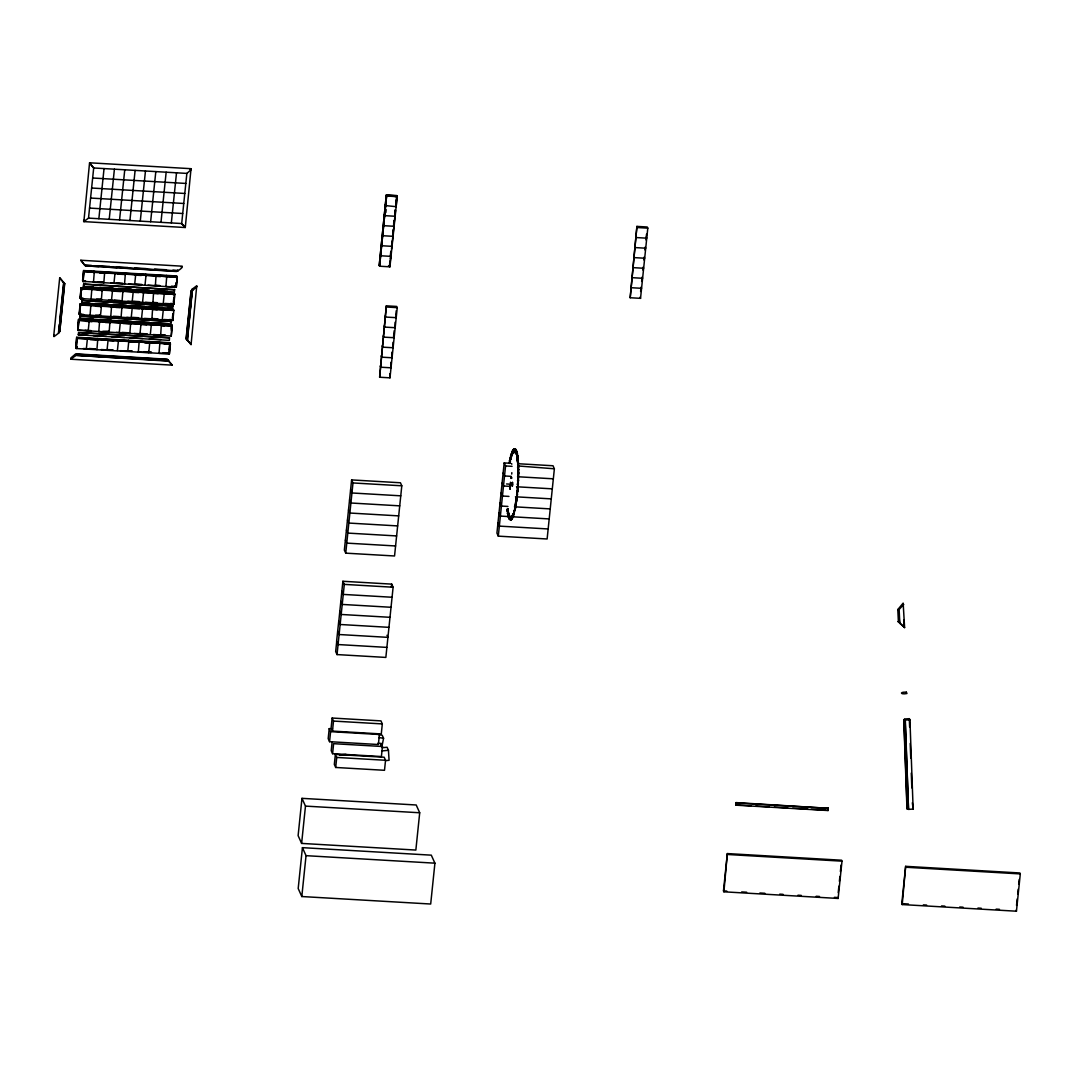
<?xml version="1.0" encoding="UTF-8"?>
<svg xmlns="http://www.w3.org/2000/svg" width="1074" height="1074" viewBox="0 0 1074 1074"><rect width="100%" height="100%" fill="white"/><g stroke="black" fill="none" stroke-linecap="round" stroke-linejoin="round"><path stroke-width="1.5" d="M508.042 509.291L507.854 511.184L507.129 510.58L508.042 509.291L507.304 509.814M507.304 509.251C507.814 512.795 507.989 504.968 507.129 511.143M507.854 511.184L507.129 510.58M517.937 491.006C516.728 496.779 517.453 490.133 516.97 491.073M517.144 459.336L517.869 459.39L517.144 459.336L517.332 457.054M517.587 464.035L518.527 462.907L518.299 464.666C517.238 462.451 517.99 463.337 517.453 458.168L517.198 460.021L518.312 460.061L517.386 461.86L518.124 461.35M517.104 459.712L518.004 459.873L518.057 457.497L517.185 457.457L517.198 460.021M509.492 462.464L509.304 463.458M507.948 514.218L508.969 514.365L509.492 516.393C509.331 522.474 510.325 514.339 510.029 519.118C509.251 516.983 509.264 519.185 509.532 515.601C506.512 513.654 508.875 520.366 511.895 518.312L509.224 519.145L511.64 519.548L510.325 519.776L510.566 517.064L510.58 519.48M515.265 506.042L515.56 504.565C517.319 505.062 514.312 504.753 515.399 503.25L516.218 499.625L516.675 500.336M515.641 449.751L515.52 450.395M515.695 506.069L516.017 504.793M517.332 456.96L517.131 455.873M517.762 489.932L517.212 487.354L518.218 484.025M510.848 519.36L511.103 516.836L510.902 519.494L510.821 517.896L511.627 518.178M509.694 519.306L511.049 519.816L510.271 518.057M515.587 449.536L514.137 448.825C514.003 453.429 515.601 446.583 514.768 450.556M514.339 449.268C514.057 454.691 514.459 447.039 513.614 450.087M518.004 485.837L517.977 487.838M517.896 482.159L517.896 479.877L518.312 481.018M518.339 482.172L518.38 480.467M516.903 494.98L516.5 498.417M517.829 462.156L517.695 460.746M516.997 492.912L517.158 496.832M507.827 513.251L508.257 510.835L508.19 513.654M516.916 455.363L516.916 457.806L517.574 455.886M510.016 459.779L509.68 460.974M517.762 474.064L518.769 472.694L518.5 475.487L518.111 473.325M509.761 519.655L509.747 517.856L510.526 518.232M510.284 519.185L510.351 517.158M510.472 517.896L510.553 519.48M515.292 450.771L515.426 448.986M515.439 450.771L515.48 449.321M517.856 491.462L516.889 491.516L517.306 489.382M517.359 491.61L517.749 489.408M516.218 499.625L516.245 500.309L516.473 498.067M517.789 462.867L518.5 463.498M517.869 464.465L518.38 465.539L517.896 463.579M516.379 498.43L516.983 497.906L516.742 500.202M508.378 511.049L507.559 511.157L507.546 508.593M507.975 508.62L507.854 511.748M510.808 458.195L511.533 454.852L511.842 456.155L510.539 456.02L511.493 456.893L510.66 456.933M514.822 509.559L514.191 511.143M509.224 519.145L509.532 515.601M511.184 518.581L509.318 518.608L509.559 516.419L508.767 516.352M509.895 518.796L509.828 517.319M509.962 517.319L509.949 519.185L509.72 518.245M516.084 450.288C512.808 457.175 517.212 447.643 514.003 450.046M514.929 449.147L513.547 449.093L513.641 451.765L513.614 449.321L515.963 449.496L516.513 454.248M517.024 494.939L517.426 492.939M518.755 469.257L517.749 470.748L518.03 469.204L518.755 469.257L517.789 471.244L517.722 467.002L518.447 467.042M517.856 465.378L517.655 467.606L518.42 467.633L518.675 465.982L517.937 465.941L554.372 468.788L547.122 538.987L498.296 536.141L496.926 533.107L504.189 462.907L510.7 463.297M516.218 502.78L516.218 503.491L516.661 499.652M511.13 455.255L512.056 454.987M513.614 513.265L512.499 517.037L512.217 515.332L512.11 517.816L511.976 516.473L513.453 516.446L513.372 515.319L512.553 515.225L512.714 516.406M514.057 513.291C514.701 513.036 513.963 507.707 513.641 513.775M508.714 518.259L509.089 515.574M509.492 516.393L509.694 518.057M516.352 450.959C517.426 456.692 516.594 450.852 515.413 450.006M516.111 453.537C516.258 447.361 515.829 460.196 516.473 450.382L515.077 450.368M510.445 459.9L510.056 458.276L510.794 458.329M509.479 517.95L508.217 516.527M516.648 498.161L517.064 496.363M510.405 461.592L509.506 460.894L510.405 461.592L509.452 462.934L509.908 462.209M517.789 471.244L518.03 469.204M518.111 469.915L518.487 472.023L518.715 469.848M191.038 344.579L186.916 339.397L191.065 344.566L196.743 285.751L192.098 289.255L191.602 294.101M53.713 336.001L59.714 277.777L63.849 282.972L58.667 333.115L54.022 336.605L54.197 335.195M510.11 489.261L509.895 488.952M508.244 516.997L508.539 514.339L509.21 517.05M509.063 515.104L508.982 517.037L508.767 515.695M516.701 453.564L516.93 451.644L515.95 451.362M514.621 511.17L515.225 510.217M518.03 478.776L518.004 476.212L518.675 476.829M509.412 461.095L510.392 459.484M514.808 509.103L515.762 507.546L514.755 509.157M518.004 471.741L517.789 474.48L518.044 472.654M510.177 489.126L510.029 487.757M512.473 482.454L512.191 486.066M508.552 515.413L507.827 515.372L508.526 513.466M507.962 514.728L508.593 512.754M516.406 452.946C517.212 455.215 516.621 453.47 517.238 455.201L517.359 453.255L516.621 453.215L517.359 457.833M517.359 453.255L516.916 457.806M59.312 324.59L58.466 332.672L59.741 331.624L64.695 283.711L63.5 282.193M59.647 321.354L63.661 282.529M59.741 331.624L64.534 283.375M173.384 294.974L174.377 294.706L174.297 293.148L81.127 287.725L80.094 297.753L83.248 298.357M80.281 298.196L81.127 287.725M191.024 168.752L185.278 227.527L83.826 221.606L88.511 218.116L93.693 167.987L89.612 162.818L89.88 163.503M80.443 298.532L81.476 288.503L174.847 294.37L173.813 304.385L80.443 298.532L83.396 298.706M76.697 337.276L75.851 347.748L76.697 337.276L169.867 342.7L169.142 352.057M78.55 319.367L77.717 329.825L78.55 319.367L171.719 324.791L171.343 330.792M80.161 303.808L173.532 309.674L80.161 303.808L79.127 313.836L83.759 314.534M80.644 298.961L81.476 288.503M176.66 279.401L176.767 275.991L83.597 270.567L82.564 280.596L85.719 281.2M79.315 314.279L80.362 304.251M82.752 281.026L83.597 270.567M77.046 338.055L76.214 348.513L169.383 353.95L170.417 343.922L77.046 338.055L76.214 348.513M77.865 330.161L78.899 320.133L172.27 325.999L171.236 336.028L77.865 330.161L91.169 330.94M79.476 314.615L80.51 304.586L173.881 310.453L172.833 320.482L79.476 314.615L83.906 314.87M82.913 281.361L83.947 271.333L177.317 277.199L176.284 287.228L82.913 281.361L85.866 281.536M78.066 330.604L78.899 320.133M79.664 315.044L80.51 304.586M83.101 281.804L83.947 271.333M169.464 337.813L169.383 340.377L78.362 334.752L78.59 332.524L169.464 337.813L78.59 332.524M171.155 321.462L171.075 324.026L80.053 318.401L80.281 316.172L171.155 321.462L80.281 316.172M172.78 305.728L172.699 308.292L81.825 303.002L81.906 300.438L172.927 306.063L81.906 300.438M174.458 289.416L174.391 291.98L83.517 286.691L83.597 284.127L174.619 289.752L83.597 284.127M78.509 335.088L78.738 332.859M80.201 318.736L80.429 316.508M81.825 303.002L82.054 300.774M83.517 286.691L83.745 284.462M91.559 289.886L91.478 288.329M98.862 218.72L104.044 168.591M88.981 321.515L88.9 319.971M90.592 305.969L90.511 304.412M94.029 272.715L93.948 271.172M89.142 321.851L89.249 320.737L88.216 330.765M109.212 219.324L114.408 169.182M102.178 289.712L101.345 300.17L101.265 298.626M102.07 290.826L101.829 288.933M97.479 340.042L97.398 338.485M99.332 322.119L99.251 320.562M97.64 340.377L97.747 339.263L96.915 349.721M101.104 306.909C102.043 301.499 99.976 321.488 100.285 314.709M104.54 273.655L104.648 272.541L103.816 283.012M119.563 219.928L124.759 169.786M111.293 307.164L111.213 305.62M109.038 330.859L108.917 331.973L98.768 331.812L99.6 321.341M109.843 323.059L109.951 321.945L109.118 332.416M122.624 291.685L122.53 290.141M129.927 220.532L135.109 170.39M122.772 292.021L122.892 290.906L122.047 301.378M118.194 341.237L118.1 339.693M121.644 307.768L121.563 306.224M125.094 274.528L125 272.971M121.805 308.104L121.912 306.989L121.08 317.461M125.242 274.863L125.349 273.749L124.517 284.221M140.278 221.137L145.46 170.994M130.545 324.267L130.316 322.375M129.82 333.611L130.666 323.153M143.325 292.893L143.245 291.336M150.629 221.741L155.811 171.598M138.895 342.445L138.815 340.901M142.359 308.976L142.278 307.419M145.796 275.736L145.715 274.179M142.506 309.312L142.627 308.198L141.58 318.226M152.911 302.747L153.595 291.94M160.979 222.345L166.161 172.202M151.098 325.14L151.018 323.583M151.931 318.83L152.629 308.023M155.381 285.59L156.066 274.783M148.588 351.185C148.279 357.978 150.347 337.974 149.393 343.385M164.027 294.101L163.946 292.544M171.33 222.936L176.512 172.807M159.596 343.653L159.516 342.096M160.684 334.994L161.369 324.187M163.06 310.185L162.98 308.627M166.497 276.931L166.416 275.387M173.411 301.74L173.854 297.444M191.199 169.585L186.863 173.411L181.681 223.54L185.252 227.46M174.069 297.673L173.464 303.62L170.498 303.445M173.813 304.385L174.377 296.531M174.538 295.041L174.646 293.927M169.128 349.869L169.867 342.7M171.276 329.087L171.719 324.791M172.444 317.823L172.887 313.527M176.029 283.147L175.921 286.449L171.491 286.194M169.531 319.528L172.484 319.703L173.062 314.132M175.921 286.449L176.351 282.368M169.383 353.95L170.068 344.969M172.068 325.556L171.236 336.028M172.833 320.482L173.223 314.467M176.284 287.228L177.116 276.756M186.232 338.981L191.185 291.067L192.447 290.02L187.265 340.163L186.084 338.646L191.038 290.732L192.3 289.685M187.749 331.302L188.42 324.831M188.93 319.985L189.588 313.514M189.923 310.279L190.595 303.808M190.93 300.572L191.266 297.337M187.95 331.745L188.286 328.51M189.118 320.414L189.454 317.179M190.125 310.722L190.635 305.862M191.293 299.391L191.628 296.156M187.467 340.606L192.098 289.255M301.969 798.344L298.116 835.639L301.619 843.412L415.853 850.058L419.706 812.763L416.202 804.99L301.969 798.344L305.472 806.104L301.619 843.412M302.425 847.654L298.196 888.52L301.807 896.535L430.687 904.026L434.916 863.174L431.292 855.159L302.425 847.654L306.036 855.669L301.807 896.535M351.614 479.917L344.351 550.116L345.734 553.15L394.547 555.983L401.797 485.797L400.427 482.763L351.614 479.917L352.984 482.951L345.734 553.15M336.712 641.527L335.665 651.542L337.035 654.576L385.848 657.422L393.111 587.223L391.701 584.122L342.888 581.276L338.78 621.457M329.221 728.615L328.188 738.644L329.557 741.678L378.37 744.524L379.417 734.495L330.591 731.649L329.221 728.615L332.484 728.803M337.035 654.576L344.298 584.39L342.888 581.276M329.557 741.678L330.591 731.649M332.135 718.036L331.101 728.065L332.47 731.099L381.283 733.945L382.317 723.916L380.948 720.882L332.135 718.036L333.504 721.07L332.47 731.099M386.345 194.931L379.229 265.439L386.345 194.931L396.695 195.535L395.809 205.886M386.64 195.589L379.578 266.218L389.943 266.822L397.192 196.636L386.64 195.589L379.578 266.218M385.861 212.504L386.157 209.645M387.526 196.435L387.647 195.32M332.108 742.067L331.222 750.659L332.591 753.693L381.404 756.539L382.438 746.511L381.069 743.476L377.82 743.289M332.591 753.693L333.625 743.678L382.438 746.511M335.357 754.404L334.323 764.433L335.692 767.467L384.505 770.3L385.539 760.271L384.17 757.237L335.357 754.404L336.726 757.439L335.692 767.467M389.808 261.25L389.58 266.043L388.439 265.976L389.943 266.822M390.372 255.451L390.815 251.155M391.903 241.261L391.661 245.986L392.104 241.69M393.111 229.849L392.695 235.971L393.285 230.239M393.648 223.996L393.943 221.137M394.722 214.048L395.165 209.752M395.809 204.127L396.252 199.831M389.58 266.043L390.037 261.747M390.332 258.888L391.07 251.719M394.333 220.21L393.554 225.54M394.776 215.914L395.366 210.182M389.741 266.379L391.218 252.054M391.513 249.195L395.514 210.517M396.991 196.193L396.158 206.664L385.606 205.617M386.345 305.835L379.632 377.229L389.983 377.833L397.246 307.647L396.695 306.439L386.345 305.835L379.632 377.229M390.909 362.287L391.017 367.805L380.666 367.201L380.115 365.979M391.916 352.178L392.05 357.776L381.7 357.172L381.109 355.87M393.581 336.498L394.171 330.765M395.809 315.031L396.252 310.735M389.768 373.819L389.983 377.833M393.017 342.297L393.097 347.748L382.747 347.157L382.156 345.841M395.098 322.254L395.165 327.704L384.814 327.1L384.264 325.865M391.406 586.981L391.701 584.122M380.773 746.349L381.069 743.476M498.296 536.141L505.559 465.941L504.189 462.907M510.848 459.242L509.962 458.41L510.512 457L510.862 458.021L510.633 455.94L511.399 456.974M511.828 472.654L511.734 474.064M511.694 477.38L511.855 478.158M518.46 478.87L517.977 475.151M636.922 226.399L630.183 297.74L640.534 298.344L647.797 228.144L647.273 227.003L636.922 226.399L630.183 297.74M640.614 291.47L641.057 287.174L641.581 288.315L631.217 287.711L630.707 286.57M641.648 281.442L642.091 277.146L642.614 278.287L632.264 277.683L631.74 276.542M642.829 269.977L643.138 267.117L643.648 268.258L633.298 267.654L632.774 266.513M643.876 259.948L644.172 257.089L644.682 258.23L634.331 257.626L633.821 256.485M644.91 249.92L645.206 247.06L645.729 248.201L635.365 247.597L634.855 246.456M645.944 239.891L646.535 234.172M723.473 890.87L727.34 853.575L841.56 860.22L841.989 861.16L838.123 898.455L723.903 891.809L723.473 890.87L726.789 891.071M723.903 891.809L727.34 853.575M736.066 802.6L735.985 805.178L828.014 810.534L828.242 808.306L736.066 802.6L735.985 805.178M828.081 807.97L828.014 810.534M838.217 892.655L838.888 886.171M839.385 881.311L839.895 876.438M840.392 871.578L841.063 865.08M901.784 903.623L905.651 866.329L1019.884 872.974L1020.3 873.914L1016.447 911.208L902.214 904.563L901.784 903.623L908.416 904.013M902.214 904.563L905.651 866.329M1016.528 905.409L1017.199 898.925M1017.696 894.065L1018.206 889.191M1018.702 884.332L1019.213 879.472M518.084 468.506L518.218 471.258M511.842 517.655L511.667 518.957M512.285 517.681C513.667 517.735 509.814 514.137 512.164 518.715M508.673 513.479L507.452 513.412L507.827 510.808M508.257 510.835L508.042 512.768L508.029 511.962M507.599 512.741L508.324 511.533L508.177 512.929M516.943 455.309L517.735 455.215L517.587 457.148L516.849 457.094L516.769 453.886M509.814 462.666L509.506 460.894M514.835 506.74L515.668 507.733C514.339 507.183 515.909 505.236 514.929 505.935M515.359 505.961L515.507 507.653M515.386 450.436L514.714 450.731L514.701 448.945L514.701 451.684L515.09 449.214L514.406 449.55M517.668 486.119L518.138 484.696M510.056 487.354L510.217 485.985M517.587 480.977L517.896 479.877M518.178 473.849L518.433 471.768M518.245 462.464L517.681 461.605M518.057 457.497C516.406 463.23 519.292 456.598 516.849 456.571M510.325 460.209L510.862 459.484M517.722 483.582L517.413 484.508C520.031 484.267 516.232 483.072 518.38 484.132M518.138 477.151L518.42 475.164M517.386 461.86L517.574 459.779L518.299 460.639M518.111 461.901L518.312 460.061M513.063 451.228L512.526 453.268L512.285 451.496M511.962 455.497C510.392 450.409 512.996 456.826 512.459 452.221L511.734 452.181L511.895 453.362L512.956 453.295L512.768 451.644M517.171 488.039L518.218 487.327L517.802 489.959M513.453 516.446L512.902 517.144M513.077 516.205L512.916 517.104M517.829 480.414L517.614 481.259L518.46 478.883M518.03 480.534L518.339 478.682M515.064 449.791L515.963 449.496M507.814 513.265L508.687 513.99M518.151 464.653L518.527 462.907M512.916 450.409L512.58 451.026M517.44 484.723L517.762 482.226L517.869 484.75L518.46 483.622M381.888 746.766L383.566 738.254L382.196 735.22L378.988 734.75M512.325 451.617L511.734 452.181M512.714 451.523L512.405 452.382M517.695 467.593L517.937 465.941M518.165 468.157L518.675 465.982M518.42 467.633L518.635 466.572M511.184 476.937L511.103 478.427M511.962 454.53L512.11 453.027L511.372 454.047M513.224 514.097L513.359 516.406L512.486 516.232M511.278 478.36L511.211 476.588M514.285 450.503L513.466 449.576L513.627 450.691M517.601 494.617L516.554 494.926L517.507 495.02M511.895 518.312L511.68 519.011M516.097 450.946L516.124 450.301M510.284 487.475L510.284 486.388M518.487 468.667L518.42 467.566M513.063 515.601L513.802 514.594M512.983 451.053L512.942 449.751L514.527 449.697L514.137 448.825M516.164 498.229L516.983 497.906M518.218 474.507L518.769 472.694M518.487 474.104L517.99 473.231M512.097 516.285L511.493 518.366M517.265 457.457L518.044 458.048M514.553 450.019L514.647 449.241M515.829 501.061L516.769 501.451M197.066 286.463L192.649 290.463M518.004 476.212L517.695 477.487L517.937 476.789M518.165 477.863L518.729 476.265M510.217 486.334L510.231 487.556M515.587 504.767L516.097 504.109L515.265 504.31M518.165 481.004L518.621 479.917M510.405 484.038L510.338 485.341M511.103 454.839L510.794 456.047M510.11 459.189L510.942 459.108M518.218 487.327L517.252 487.556M898.414 621.98L897.797 609.562L903.153 603.118L904.603 627.605L898.226 621.577L904.603 627.605M903.771 604.461L899.3 609.253L897.797 609.562M84.349 219.915L83.544 220.962L84.255 221.513M59.58 331.289L58.667 333.115M74.912 354.527L70.857 357.964L70.777 359.213L172.229 365.147L167.249 359.213L76.375 353.91L74.912 354.527L88.229 355.306M177.76 270.111C173.505 274.3 186.258 265.52 181.023 266.808M75.261 355.306L76.523 354.259L167.396 359.548L168.43 360.73L75.261 355.306L168.631 361.159L172.202 365.147M75.462 355.736L70.884 359.24M513.788 511.667L514.513 511.707L513.949 512.553M189.95 169.195L190.702 168.739M511.318 454.946L511.224 453.926L512.526 453.966M508.23 514.016L508.405 514.755M513.855 513.681L513.963 514.714L512.66 514.674M513.372 514.567L513.13 513.641L513.949 513.681M382.183 747.732L387.083 747.262L388.452 750.296L389.07 760.298L385.794 760.607M339.478 754.968L346.003 754.351M381.914 750.927L388.452 750.296M514.768 508.364L514.527 510.231M904.711 719.003L909.329 718.667L909.946 720.01L913.142 809.058L908.523 809.393L905.114 719.875C902.254 719.607 906.805 718.264 904.832 722.292M905.114 719.875L909.946 720.01M903.771 719.553L906.966 808.601L907.906 808.051M906.966 808.601L908.309 808.923M83.866 221.62L89.558 162.792L190.957 168.685M186.863 173.411L93.693 167.974L90.874 164.752M92.659 178.016L185.829 183.439M386.492 195.253L396.843 195.857M386.841 196.032L397.192 196.636M91.626 188.031L184.795 193.468M386.6 205.349L385.257 204.852M637.446 227.554L647.797 228.144M90.592 198.059L183.761 203.483M385.566 215.377L384.197 214.8M89.545 208.088L182.714 213.511M88.511 218.116L181.681 223.54L184.513 226.775M182.258 266.191L80.805 260.257L84.94 265.453L178.109 270.876M84.739 265.023L91.397 265.399M98.056 265.788L109.696 266.473M116.354 266.862L128.007 267.533M134.653 267.923L146.306 268.607M154.629 269.091L166.269 269.762M172.927 270.151L177.922 270.447M98.848 266.634L85.625 265.855L176.646 271.494M103.802 266.916L117.026 267.695M121.98 267.976L135.19 268.742M140.144 269.037L153.367 269.802M158.321 270.098L173.196 270.957M83.799 270.997L176.968 276.421M84.148 271.776L177.317 277.199M99.949 273.065L104.379 273.32L104.299 271.762M117.697 274.098L123.604 274.434M135.445 275.132L141.352 275.468M156.146 276.34L160.576 276.595M175.049 285.603L176.19 285.671M97.546 281.885L103.265 281.791M116.771 283.012L122.691 283.348M134.519 284.046L141.916 284.476M155.22 285.241L159.664 285.509M103.614 282.569L93.465 282.408L94.297 271.937M111.011 282.999L122.839 283.684M128.759 284.033L140.587 284.717M147.984 285.16L159.811 285.845M176.082 286.785L165.92 286.624L166.765 276.166M83.369 286.355L93.277 286.933M99.882 287.322L113.106 288.087M118.059 288.369L131.283 289.148M136.237 289.43L149.447 290.208M154.401 290.49L167.625 291.255M81.329 288.168L174.498 293.591M81.678 288.933L174.847 294.37M81.208 289.282L82.362 289.349M97.479 290.222L101.909 290.477M115.227 291.255L121.134 291.604M134.451 292.383L138.882 292.638M153.676 293.497L158.106 293.752M386.895 307.043L397.246 307.647M81.356 289.618L82.51 289.685M96.553 299.136L100.795 298.961M114.3 300.17L120.221 300.519M133.525 301.284L139.445 301.633M152.75 302.412L157.193 302.667M101.144 299.74L90.995 299.565L91.827 289.107M108.541 300.17L120.369 300.854M127.766 301.284L139.593 301.969M145.514 302.318L157.341 303.002M164.738 303.432L173.612 303.955M81.678 302.667L89.934 303.15M94.888 303.432L108.112 304.211M113.065 304.492L126.289 305.258M131.243 305.553L144.453 306.318M149.42 306.614L162.63 307.379M167.584 307.674L172.699 308.292M80.711 305.029L173.881 310.453M96.512 306.305L100.943 306.573L100.862 305.016M115.737 307.433L120.167 307.688M133.485 308.466L139.392 308.802M152.709 309.58L157.14 309.836M79.436 313.165L80.59 313.232M95.586 315.219L99.828 315.044M113.334 316.253L119.254 316.602M132.558 317.38L138.479 317.716M151.783 318.495L157.703 318.844M100.177 315.823L90.028 315.649L90.86 305.191M119.402 316.937L110.729 316.857L111.562 306.399M126.799 317.367L138.627 318.052M144.547 318.401L157.851 319.179M163.772 319.515L172.645 320.039M80.053 318.401L93.263 319.166M99.882 319.555L111.441 320.227M118.046 320.616L131.27 321.381M136.223 321.663L149.447 322.442M154.401 322.724L167.611 323.502M78.751 319.797L171.921 325.221M79.1 320.576L172.27 325.999M85.92 321.341L91.948 321.69M105.252 322.469L109.696 322.724L109.602 321.166M123 323.502L128.92 323.838M140.748 324.536L146.668 324.872M161.449 325.731L164.523 325.919M170.806 326.603L171.961 326.671M85.101 330.255L91.022 330.604M102.849 331.289L108.568 331.195M122.074 332.416L127.994 332.752M139.821 333.45L147.219 333.88M160.523 334.645L164.966 334.913M116.314 332.403L128.142 333.088M134.062 333.437L145.889 334.121M153.287 334.551L165.114 335.249M78.362 334.752L88.269 335.33M93.223 335.625L106.447 336.39M111.401 336.672L124.624 337.451M129.578 337.733L142.788 338.498M149.407 338.887L160.966 339.559M76.898 337.719L170.068 343.143M77.247 338.498L170.417 343.922M90.095 339.612L96.002 339.948M109.32 340.727L113.75 340.982M132.975 342.109L128.692 342.176L128.464 340.297M144.802 342.794L149.246 343.049L149.165 341.492M164.201 343.922L168.806 344.19M75.972 346.633L77.127 346.701M76.12 346.969L77.274 347.036M89.169 348.513L95.089 348.862M106.917 349.547L112.824 349.896M127.618 350.755L132.062 351.01M143.889 351.708L151.286 352.138M163.114 352.822L168.833 352.728M83.41 348.513L95.237 349.198M101.157 349.547L112.985 350.231M120.382 350.661L132.209 351.359M151.434 352.473L138.318 352.138L139.164 341.666M169.182 353.507L159.033 353.346L159.865 342.875M93.21 355.588L106.527 356.367M111.521 356.662L124.826 357.427M129.82 357.723L143.124 358.501M148.118 358.783L156.442 359.266M80.107 355.252L88.417 355.736M98.405 356.326L106.729 356.81M116.704 357.387L125.027 357.87M135.002 358.447L143.325 358.931M153.314 359.522L161.624 360.005M512.942 449.751L513.708 451.093M513.13 452.047L512.338 450.785L513.157 450.932M516.044 452.167L516.93 451.644M512.687 452.396L511.976 452.355L512.405 454.557M516.084 453.067L516.822 453.107M517.373 453.765L516.621 453.215M517.01 455.712L517.735 455.752M510.365 458.168L511.291 458.048M509.962 458.41L510.687 458.464M509.908 461.874L510.11 461.001M518.836 463.767L553.003 465.754L554.372 468.788M505.559 465.941L512.07 466.331M517.802 470.17L518.527 470.211M511.036 476.346L504.525 475.97L503.156 472.936M517.534 476.735L553.338 478.816M517.587 480.508L518.554 480.454M506.525 483.958L512.365 484.307M509.989 486.374L503.478 485.998L502.108 482.964M516.5 486.764L552.304 488.845M352.984 482.951L401.797 485.797M508.955 496.403L502.444 496.027L501.075 492.993M515.466 496.792L551.257 498.873M516.205 498.135L517.198 498.108M400.763 495.826L351.95 492.979L350.58 489.945M507.921 506.431L501.41 506.055L500.041 503.021M514.433 506.807L550.224 508.901M513.882 510.58L514.822 510.459M399.729 505.854L350.916 503.008L349.547 499.974M508.714 512.889L507.452 513.412M508.714 515.037L507.827 515.372M513.372 515.319L512.553 515.225M510.137 516.648L500.377 516.084L499.007 513.05M511.519 516.728L512.862 516.648L512.848 517.856L512.029 517.695M513.385 516.836L549.19 518.93M508.794 517.238L512.526 517.493M512.526 515.896L512.607 517.601L511.399 517.373M510.016 517.708L508.593 517.238L508.66 514.379M511.412 517.252L511.049 519.816M398.696 515.882L349.869 513.036L348.5 510.002M548.156 528.958L499.343 526.112L497.96 523.078M397.649 525.911L348.835 523.065L347.466 520.031M396.615 535.939L347.801 533.093L346.432 530.059M395.581 545.968L346.768 543.122L345.398 540.088M344.298 584.39L393.111 587.223M392.077 597.251L343.264 594.419L341.854 591.304M391.043 607.28L342.217 604.434L340.874 601.453M389.996 617.308L341.183 614.462L339.814 611.428M388.963 627.337L340.149 624.491L338.726 621.349L336.605 641.285L338.068 644.548L386.895 647.394M333.504 721.07L382.317 723.916M336.726 757.439L385.539 760.271M736.214 802.949L828.242 808.306M737.516 804.936L750.901 805.715M755.908 806.01L769.293 806.789M774.314 807.071L787.698 807.849M792.719 808.145L807.782 809.017M811.125 809.219L826.188 810.091M305.472 806.104L419.706 812.763M727.756 854.501L841.989 861.16M906.067 867.255L1020.3 873.914M306.036 855.669L434.916 863.174M741.691 891.93L746.658 892.226M759.895 892.991L764.863 893.286M779.764 894.145L783.08 894.347M797.982 895.206L801.285 895.407M816.186 896.266L819.502 896.468M834.404 897.327L837.707 897.528L838.123 898.455M923.318 904.885L926.62 905.073M941.522 905.946L944.838 906.134M959.74 907.006L963.042 907.194M977.944 908.067L981.26 908.255M996.162 909.128L999.464 909.316M378.746 737.556L383.566 738.254M511.761 463.78L511.774 464.237M507.559 511.157L507.599 511.936L508.324 511.533M80.819 260.257L84.94 265.453M89.679 162.859L90.458 163.704M516.258 497.866L517.118 498.47M508.163 512.728L508.378 516.379M186.084 338.646L187.118 339.827M84.591 264.674L85.786 266.204M64.695 283.711L59.714 277.79M512.043 517.413L512.231 518.89M513.775 512.513L513.318 514.661M1016.017 910.282L1016.447 911.208M913.142 809.058L912.35 802.761M646.239 237.032L646.763 238.173L636.412 237.569L635.889 236.428M640.023 297.189L640.534 298.344M394.923 216.25L384.573 215.646M512.123 483.77L512.607 484.844M510.486 482.253L510.808 482.978M510.445 482.615L510.768 483.327M393.889 226.278L383.539 225.674M392.842 236.307L382.492 235.703M391.809 246.335L381.458 245.731M511.573 518.541L511.412 519.158M390.775 256.35L380.424 255.76M395.688 316.521L396.199 317.676L385.848 317.072L385.311 315.863M393.608 336.578L394.131 337.719L383.78 337.129L383.23 335.894M386.976 635.271L387.929 637.365L339.115 634.519L337.639 631.257M164.295 293.323L163.261 303.351M163.329 309.406L162.295 319.434M146.064 274.957L145.017 284.986M135.713 274.353L134.666 284.382M143.594 292.115L142.56 302.143M168.081 359.951L168.631 361.159M151.367 324.361L150.333 334.39M133.243 291.51L132.196 301.539M141.016 323.757L139.982 333.786M132.263 307.594L131.229 317.622M114.999 273.145L113.965 283.174M112.528 290.302L111.495 300.331M128.813 341.062L127.766 351.091M120.315 322.549L119.268 332.578M118.462 340.458L117.415 350.486M108.098 339.867L107.064 349.896M87.397 338.659L86.363 348.688M512.781 514.07L513.023 515.574M514.352 449.362L514.352 450.731M511.654 516.258L511.895 518.205L511.546 516.862M510.526 519.386L510.486 516.943M515.278 449.831L515.171 450.919M516.473 450.382L515.775 450.771C515.681 457.188 515.668 446.677 515.681 452.248M512.916 450.436L513.09 452.342L513.023 449.912M516.809 452.261L516.849 453.577M909.329 718.667L909.624 726.91M910.228 743.396L910.752 758.244M911.289 773.079L911.826 787.927M903.758 619.644L903.986 626.263M905.328 720.345L908.523 809.393M905.516 735.959L905.758 742.55M906.577 765.641L906.818 772.233M907.705 796.975L907.946 803.567M905.301 735.489L905.543 742.08M905.785 748.685L905.892 751.975M906.429 766.823L906.671 773.414M906.899 780.006L907.02 783.308M907.49 796.505L907.731 803.097M903.959 719.956L907.154 809.004M899.099 608.77L899.811 623.484M899.086 613.12L899.421 622.611L898.925 614.234M517.735 455.215L517.587 457.148M514.204 449.496L514.204 450.731M511.56 517.95L511.64 519.548M512.016 484.804C512.754 490.106 512.808 477.178 512.016 484.804M511.318 477.568L511.318 477.568M906.349 692.166C899.086 691.817 900.455 694.838 906.966 693.509L906.349 692.166"/></g></svg>
